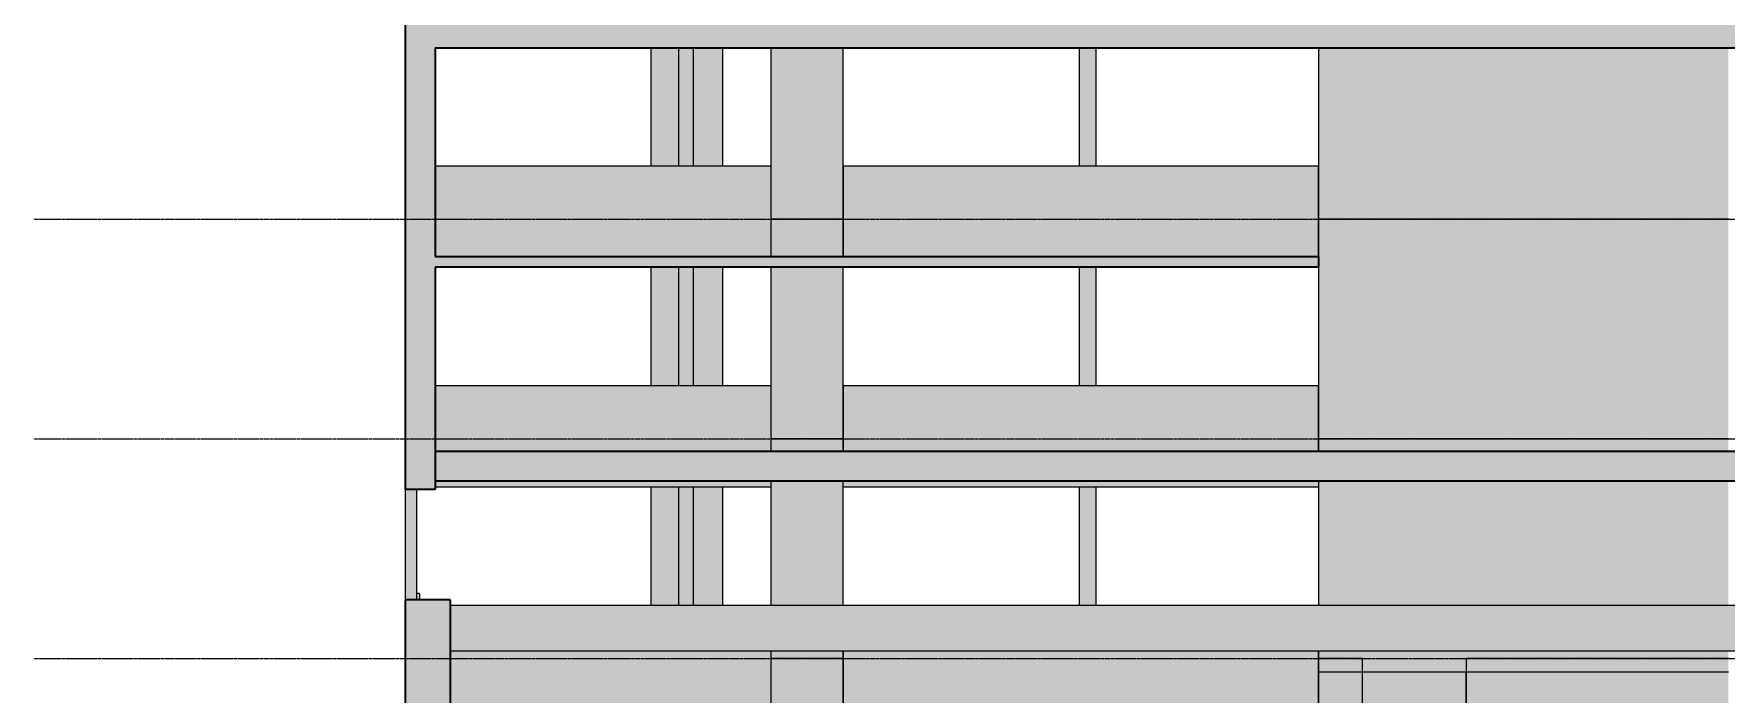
# Model space of a CAD drawing. Header units: centimetres. Extents: x -3523 to 38560, y -3196 to 88043.
# Drawn here: x 5103 to 7320, y 79859 to 80725 of the extents above; entities that cross this region are included whole.
import ezdxf

# ---------------------------------------------------------------- set-up
doc = ezdxf.new("R2010")
doc.units = ezdxf.units.CM
doc.linetypes.add('Centro', pattern=[3.175, 0.635, -0.47625, 1.5875, -0.47625])
for name, color, linetype, lineweight in [('A-FLOR', 7, 'Continuous', 25), ('A-FLOR-LEVL', 7, 'Continuous', 9), ('S-BEAM', 7, 'Continuous', 25), ('S-COLS', 7, 'Continuous', 25)]:
    doc.layers.add(name, color=color, linetype=linetype, lineweight=lineweight)

msp = doc.modelspace()

# ---------------------------------------------------------------- hatches: boundary and pattern name
at = {"layer": 'A-FLOR', "true_color": 0xc0c0c0}
msp.add_hatch(color=9, dxfattribs=at).paths.add_polyline_path([(6102.479, 80419), (6786.272, 80419), (6786.272, 80433), (5628.505, 80433), (5628.505, 80419), (6068.25, 80419)], flags=0)
at = {"layer": 'S-BEAM', "true_color": 0xc0c0c0}
for points in [[(8273.731, 80707), (8298.011, 80707), (8298.011, 80743.5), (8337.511, 80743.464), (8337.511, 80746), (5589.755, 80746), (5589.755, 80743.5), (5628.505, 80743.5), (5628.505, 80707), (8170.338, 80707)], [(5895.693, 80433), (6068.25, 80433), (6068.25, 80552), (5628.505, 80552), (5628.505, 80433), (5688.907, 80433)], [(6163.25, 80433), (6786.272, 80433), (6786.272, 80552), (6163.25, 80552), (6163.25, 80503.295)], [(5973.238, 80178), (6068.25, 80178), (6068.25, 80264), (5628.505, 80264), (5628.505, 80178), (5947.389, 80178)], [(6786.272, 80178), (6786.272, 80264), (6163.25, 80264), (6163.25, 80178), (6770.176, 80178)], [(6786.272, 80139), (8298.011, 80139), (8298.011, 80178), (5628.505, 80178), (5628.505, 80139), (6722.837, 80139)], [(5999.086, 80131), (6068.25, 80131), (6068.25, 80139), (5628.505, 80139), (5628.505, 80131), (5966.5, 80131)], [(6786.272, 80131), (6786.272, 80139), (6163.25, 80139), (6163.25, 80131), (6722.837, 80131)], [(5648.005, 79916), (7757.012, 79916), (7756.766, 79976), (5648.005, 79976), (5648.005, 79973.813)], [(5999.086, 79831), (6068.25, 79831), (6068.25, 79916), (5648.005, 79916), (5648.005, 79831), (5895.693, 79831)], [(6516.051, 79831), (6786.272, 79831), (6786.272, 79916), (6163.25, 79916), (6163.25, 79831), (6309.265, 79831)], [(6929.623, 79786), (6979.524, 79786), (6979.524, 79888), (6844.002, 79888), (6844.002, 79786)]]:
    msp.add_hatch(color=9, dxfattribs=at).paths.add_polyline_path(points, flags=0)
at = {"layer": 'S-COLS', "true_color": 0xc0c0c0}
h = msp.add_hatch(color=9, dxfattribs=at)
h.paths.add_polyline_path([(6154.175, 80482), (6163.25, 80482), (6163.25, 80707), (6068.25, 80707), (6068.25, 80482), (6102.479, 80482)], flags=0)
h.paths.add_polyline_path([(6102.479, 80746), (6163.25, 80746), (6163.25, 80788), (6068.25, 80788), (6068.25, 80746)], flags=0)
h = msp.add_hatch(color=9, dxfattribs=at)
h.paths.add_polyline_path([(6786.272, 80482), (7323.262, 80482), (7323.262, 80707), (6786.272, 80707), (6786.272, 80503.295)], flags=0)
h.paths.add_polyline_path([(7136.409, 80746), (7323.262, 80746), (7323.262, 80788), (6786.272, 80788), (6786.272, 80746), (7044.823, 80746)], flags=0)
for points in [[(5604.005, 80127.5), (5628.505, 80127.5), (5628.505, 80743.5), (5589.005, 80743.5), (5589.005, 80127.5)], [(5911.75, 80552), (5947.5, 80552), (5947.5, 80707), (5911.75, 80707), (5911.75, 80591.542)], [(5966.5, 80552), (5966.5, 80707), (5947.5, 80707), (5947.5, 80552), (5952.973, 80552)], [(5978.556, 80552), (6005.25, 80552), (6005.25, 80707), (5966.5, 80707), (5966.5, 80552), (5976.221, 80552)], [(6472.5, 80552), (6494.5, 80552), (6494.5, 80707), (6472.5, 80707), (6472.5, 80591.542)], [(5911.75, 80264), (5947.5, 80264), (5947.389, 80419), (5911.75, 80419), (5911.75, 80277.963)], [(5956.193, 80264), (5966.5, 80264), (5966.5, 80419), (5947.5, 80419), (5947.5, 80264), (5953.411, 80264)], [(5987, 80264), (6005.25, 80264), (6005.25, 80419), (5966.5, 80419), (5966.5, 80264)], [(6474, 80264), (6494.5, 80264), (6494.5, 80419), (6472.5, 80419), (6472.5, 80264)], [(5911.75, 79976), (5947.5, 79976), (5947.5, 80131), (5911.75, 80131), (5911.75, 80062.06)], [(5947.5, 79976), (5966.5, 79976), (5966.5, 80131), (5947.5, 80131), (5947.5, 79986.858)], [(5966.5, 79976), (6005.25, 79976), (6005.25, 80131), (5966.5, 80131), (5966.5, 80062.06)], [(6472.5, 79976), (6494.5, 79976), (6494.5, 80131), (6472.5, 80131), (6472.5, 80062.06)], [(5603.523, 79983), (5604.005, 79983), (5604.005, 80127.5), (5589.005, 80127.5), (5589.005, 79983)], [(5589.005, 79510.004), (5648.005, 79510.004), (5648.005, 79983), (5589.005, 79983), (5589.005, 79532.579)], [(6068.7, 79510.004), (6163.25, 79510.004), (6163.25, 79906), (6068.25, 79906), (6068.597, 79510.004)], [(6786.272, 79510.004), (6844.002, 79510.004), (6844.002, 79888), (6839.862, 79906), (6786.272, 79906), (6786.272, 79532.579)], [(7268.597, 79510.004), (7323.262, 79510.004), (7323.262, 79906), (6999.744, 79906), (6979.524, 79888), (6979.524, 79510.004), (7268.317, 79510.004)]]:
    msp.add_hatch(color=9, dxfattribs=at).paths.add_polyline_path(points, flags=0)
h = msp.add_hatch(color=9, dxfattribs=at)
h.paths.add_polyline_path([(6068.25, 80194), (6163.25, 80194), (6163.25, 80419), (6068.25, 80419), (6068.25, 80238.554)], flags=0)
h.paths.add_polyline_path([(6102.479, 80433), (6163.25, 80433), (6163.25, 80482), (6068.25, 80482), (6068.25, 80433)], flags=0)
h = msp.add_hatch(color=9, dxfattribs=at)
h.paths.add_polyline_path([(7311.058, 80178), (7323.262, 80178), (7323.262, 80194), (7306.186, 80178.798)], flags=0)
h.paths.add_polyline_path([(6786.272, 80178), (7167.047, 80178), (7323.262, 80194), (7323.262, 80482), (6786.272, 80482), (6786.272, 80194)], flags=0)
h = msp.add_hatch(color=9, dxfattribs=at)
h.paths.add_polyline_path([(6068.25, 79906), (6163.25, 79906), (6163.25, 79916), (6068.25, 79916)], flags=0)
h.paths.add_polyline_path([(6102.479, 79976), (6163.25, 79976), (6163.25, 80139), (6068.25, 80139), (6068.25, 79976)], flags=0)
h.paths.add_polyline_path([(6163.25, 80178), (6163.25, 80194), (6068.25, 80194), (6068.25, 80178), (6126, 80178)], flags=0)
h = msp.add_hatch(color=9, dxfattribs=at)
h.paths.add_polyline_path([(6929.623, 79888), (6979.524, 79888), (6999.744, 79906), (7323.262, 79906), (7323.262, 79916), (6786.272, 79916), (6786.272, 79906), (6839.862, 79906), (6844.002, 79888), (6877.926, 79888)], flags=0)
h.paths.add_polyline_path([(7078.377, 79976), (7323.262, 79976), (7323.262, 80139), (6786.272, 80139), (6786.272, 79976), (7033.016, 79976)], flags=0)
h.paths.add_polyline_path([(7311.058, 80178), (7306.186, 80178.798), (7323.262, 80194), (7167.047, 80178), (7305.289, 80178)], flags=0)
h = msp.add_hatch(color=9, dxfattribs=at)
h.paths.add_polyline_path([(5588.999, 79540.004), (5589.005, 79540.011), (5588.999, 79540.516)], flags=0)
h.paths.add_polyline_path([(5588.999, 79976), (5589.005, 79976), (5588.999, 79991)], flags=0)
h.paths.add_polyline_path([(5607.999, 79983), (5607.999, 79991), (5604.005, 79991), (5604.005, 79983)], flags=0)

# ---------------------------------------------------------------- linework, layer by layer
at = {"layer": 'A-FLOR', "color": 190, "lineweight": 35, "true_color": 0x8000ff}
for p, q in [((5628.505, 80433), (6786.272, 80433)), ((6786.272, 80419), (5628.505, 80419)), ((6786.272, 80433), (6786.272, 80419))]:
    msp.add_line(p, q, dxfattribs=at)
at = {"layer": 'A-FLOR-LEVL', "linetype": 'Centro'}
for p, q in [((5102.561, 80482), (10273.995, 80482)), ((5102.561, 80194), (10273.995, 80194)), ((5102.561, 79906), (10273.995, 79906))]:
    msp.add_line(p, q, dxfattribs=at)
at = {"layer": 'S-BEAM', "color": 190, "lineweight": 35, "true_color": 0x8000ff}
for p, q in [((5628.505, 80707), (8298.011, 80707)), ((5628.505, 80178), (5628.505, 80139)), ((5628.505, 80178), (8298.011, 80178)), ((5628.505, 80139), (8298.011, 80139))]:
    msp.add_line(p, q, dxfattribs=at)
at = {"layer": 'S-BEAM', "lineweight": 9}
for p, q in [((5628.505, 80552), (6068.25, 80552)), ((6068.25, 80552), (6068.25, 80433)), ((6163.25, 80552), (6163.25, 80433)), ((6163.25, 80552), (6786.272, 80552)), ((6786.272, 80482), (6786.272, 80552)), ((6786.272, 80433), (6786.272, 80482)), ((5628.505, 80264), (6068.25, 80264)), ((6068.25, 80264), (6068.25, 80178)), ((6163.25, 80264), (6163.25, 80178)), ((6163.25, 80264), (6786.272, 80264)), ((6786.272, 80194), (6786.272, 80264)), ((6786.272, 80178), (6786.272, 80194)), ((5628.505, 80131), (6068.25, 80131)), ((6163.25, 80131), (6786.272, 80131)), ((5588.999, 79831), (5588.999, 79976)), ((5648.005, 79976), (7757.012, 79976)), ((5648.005, 79916), (7757.012, 79916)), ((6068.25, 79916), (6068.25, 79831)), ((6163.25, 79916), (6163.25, 79831)), ((6786.272, 79831), (6786.272, 79916)), ((6844.002, 79786), (6844.002, 79888)), ((6979.524, 79888), (6844.002, 79888)), ((6979.524, 79786), (6979.524, 79888))]:
    msp.add_line(p, q, dxfattribs=at)
at = {"layer": 'S-COLS', "color": 190, "lineweight": 35, "true_color": 0x8000ff}
for p, q in [((5589.005, 80743.5), (5589.005, 80127.5)), ((5628.505, 80707), (5628.505, 80433)), ((5628.505, 80419), (5628.505, 80127.5)), ((5628.505, 80127.5), (5589.005, 80127.5))]:
    msp.add_line(p, q, dxfattribs=at)
at = {"layer": 'S-COLS', "lineweight": 9}
for p, q in [((5911.75, 80552), (5911.75, 80707)), ((5947.5, 80707), (5947.5, 80552)), ((5966.5, 80707), (5966.5, 80552)), ((6005.25, 80707), (6005.25, 80552)), ((6068.25, 80707), (6068.25, 80482)), ((6163.25, 80482), (6163.25, 80707)), ((6472.5, 80707), (6472.5, 80552)), ((6494.5, 80707), (6494.5, 80552)), ((6786.272, 80707), (6786.272, 80552)), ((6786.272, 80552), (6786.272, 80482)), ((6068.25, 80482), (6068.25, 80433)), ((6163.25, 80482), (6068.25, 80482)), ((6163.25, 80482), (6068.25, 80482)), ((6163.25, 80433), (6163.25, 80482)), ((7323.262, 80482), (6786.272, 80482)), ((6786.272, 80482), (6786.272, 80433)), ((7323.262, 80482), (6786.272, 80482)), ((5911.75, 80264), (5911.75, 80419)), ((5947.5, 80419), (5947.5, 80264)), ((5966.5, 80419), (5966.5, 80264)), ((6005.25, 80419), (6005.25, 80264)), ((6068.25, 80419), (6068.25, 80194)), ((6163.25, 80194), (6163.25, 80419)), ((6472.5, 80419), (6472.5, 80264)), ((6494.5, 80419), (6494.5, 80264)), ((6786.272, 80419), (6786.272, 80264)), ((6786.272, 80264), (6786.272, 80178)), ((6068.25, 80194), (6068.25, 80178)), ((6163.25, 80194), (6068.25, 80194)), ((6163.25, 80194), (6068.25, 80194)), ((6163.25, 80178), (6163.25, 80194)), ((6786.272, 80194), (6786.272, 80178)), ((7323.262, 80194), (6786.272, 80194)), ((5911.75, 79976), (5911.75, 80131)), ((5947.5, 80131), (5947.5, 79976)), ((5966.5, 80131), (5966.5, 79976)), ((6005.25, 80131), (6005.25, 79976)), ((6068.25, 80139), (6068.25, 79976)), ((6163.25, 79976), (6163.25, 80139)), ((6472.5, 80131), (6472.5, 79976)), ((6494.5, 80131), (6494.5, 79976)), ((6786.272, 80139), (6786.272, 79976)), ((5589.005, 80127.5), (5589.005, 79983)), ((5604.005, 80127.5), (5604.005, 79983)), ((5588.999, 79991), (5588.999, 79976)), ((5607.999, 79991), (5604.005, 79991)), ((5607.999, 79991), (5607.999, 79983)), ((6068.25, 79916), (6068.25, 79906)), ((6163.25, 79906), (6163.25, 79916)), ((6786.272, 79916), (6786.272, 79888)), ((6068.25, 79906), (6068.25, 79510.004)), ((6163.25, 79906), (6068.25, 79906)), ((6163.25, 79906), (6068.25, 79906)), ((6163.25, 79510.004), (6163.25, 79906)), ((6786.272, 79906), (6786.272, 79510.004)), ((6844.002, 79906), (6786.272, 79906)), ((6844.002, 79888), (6786.272, 79888)), ((6844.002, 79510.004), (6844.002, 79906)), ((6979.524, 79888), (6844.002, 79888)), ((6979.524, 79906), (6979.524, 79510.004)), ((7323.262, 79906), (6979.524, 79906)), ((7323.262, 79888), (6979.524, 79888))]:
    msp.add_line(p, q, dxfattribs=at)
at = {"layer": 'S-COLS', "color": 66, "lineweight": 35, "true_color": 0x578d05}
for p, q in [((5589.005, 79983), (5589.005, 79510.004)), ((5648.005, 79983), (5589.005, 79983)), ((5648.005, 79983), (5648.005, 79510.004))]:
    msp.add_line(p, q, dxfattribs=at)

doc.saveas('drawing.dxf')
